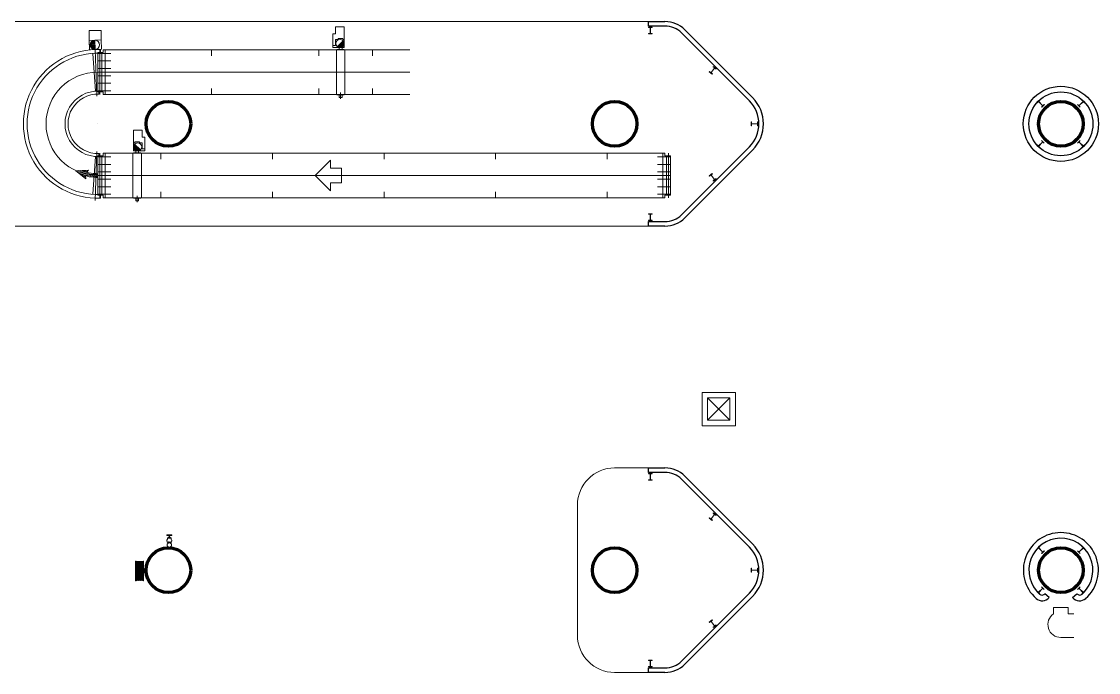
# Model space of a CAD drawing. Header units: metres. Extents: x 1807 to 3745, y 842 to 1968.
# Drawn here: x 3410.05 to 3439.01, y 1497.25 to 1514.75 of the extents above; entities that cross this region are included whole.
import ezdxf

# ---------------------------------------------------------------- set-up
doc = ezdxf.new("R2010")
doc.units = ezdxf.units.M
doc.header["$MEASUREMENT"] = 0
doc.linetypes.add('DGN1', pattern=[7.299439, 0, -7.299439])
doc.layers.add('Level 1', color=7, linetype='Continuous', lineweight=0)

msp = doc.modelspace()

# ---------------------------------------------------------------- linework, layer by layer
at = {"layer": 'Level 1', "color": 7, "linetype": 'Continuous', "lineweight": 0}
for p, q in [((3390.647, 1514.75), (3427.354, 1514.75)), ((3427.884, 1514.53), (3429.707, 1512.707)), ((3412.188, 1514.256), (3411.868, 1514.242)), ((3411.868, 1514.242), (3411.879, 1513.992)), ((3411.92, 1514.194), (3411.927, 1514.044)), ((3411.944, 1514.22), (3411.953, 1514.02)), ((3411.968, 1514.236), (3411.978, 1514.007)), ((3411.993, 1514.245), (3412.004, 1514)), ((3412.018, 1514.248), (3412.029, 1513.999)), ((3412.188, 1514.256), (3412.199, 1514.006)), ((3418.497, 1514.11), (3418.425, 1514.11)), ((3418.425, 1514.05), (3418.425, 1514.11)), ((3418.725, 1514.05), (3418.425, 1514.05)), ((3418.497, 1514.11), (3418.497, 1514.268)), ((3418.569, 1514.268), (3418.497, 1514.268)), ((3418.697, 1514.232), (3418.543, 1514.078)), ((3418.711, 1514.211), (3418.563, 1514.063)), ((3418.689, 1514.298), (3418.568, 1514.298)), ((3418.569, 1514.268), (3418.569, 1514.298)), ((3418.721, 1514.186), (3418.589, 1514.053)), ((3418.589, 1514), (3418.589, 1514.05)), ((3418.725, 1514.153), (3418.621, 1514.05)), ((3418.669, 1514), (3418.669, 1514.05)), ((3418.689, 1514.268), (3418.689, 1514.298)), ((3418.725, 1514.268), (3418.689, 1514.268)), ((3418.725, 1514.05), (3418.725, 1514.268)), ((3412.199, 1514.006), (3411.879, 1513.992)), ((3412.1, 1513.92), (3412.1, 1512.86)), ((3412.1, 1513.92), (3412.25, 1513.92)), ((3412.1, 1512.88), (3412.1, 1513.9)), ((3412.1, 1513.89), (3412.45, 1513.89)), ((3412.17, 1513.899), (3412.17, 1513.999)), ((3412.25, 1513.99), (3412.3, 1513.99)), ((3412.25, 1513.92), (3412.25, 1513.99)), ((3420.488, 1513.99), (3412.3, 1513.99)), ((3415.163, 1513.99), (3415.163, 1513.83)), ((3418.047, 1513.99), (3418.047, 1513.83)), ((3418.529, 1514), (3418.729, 1514)), ((3419.489, 1513.99), (3419.489, 1513.83)), ((3412.1, 1513.69), (3412.45, 1513.69)), ((3412.1, 1513.49), (3412.45, 1513.49)), ((3410.709, 1513.391), (3410.711, 1513.389)), ((3410.711, 1513.391), (3410.709, 1513.389)), ((3412.099, 1513.391), (3412.101, 1513.389)), ((3412.101, 1513.391), (3412.099, 1513.389)), ((3412.099, 1513.391), (3412.101, 1513.389)), ((3412.099, 1513.389), (3412.101, 1513.391)), ((3412.1, 1513.29), (3412.45, 1513.29)), ((3412.299, 1513.391), (3412.301, 1513.389)), ((3412.299, 1513.389), (3412.301, 1513.391)), ((3415.162, 1513.391), (3415.164, 1513.389)), ((3415.162, 1513.389), (3415.164, 1513.391)), ((3415.262, 1513.391), (3415.264, 1513.389)), ((3415.262, 1513.389), (3415.264, 1513.391)), ((3417.99, 1513.391), (3417.988, 1513.389)), ((3417.99, 1513.389), (3417.988, 1513.391)), ((3418.046, 1513.391), (3418.048, 1513.389)), ((3418.046, 1513.389), (3418.048, 1513.391)), ((3418.146, 1513.391), (3418.148, 1513.389)), ((3418.146, 1513.389), (3418.148, 1513.391)), ((3419.488, 1513.391), (3419.49, 1513.389)), ((3419.488, 1513.389), (3419.49, 1513.391)), ((3419.49, 1513.391), (3419.488, 1513.389)), ((3419.49, 1513.389), (3419.488, 1513.391)), ((3419.588, 1513.391), (3419.59, 1513.389)), ((3419.588, 1513.389), (3419.59, 1513.391)), ((3412.1, 1513.09), (3412.45, 1513.09)), ((3412.1, 1512.89), (3412.45, 1512.89)), ((3412.129, 1512.88), (3412.129, 1512.799)), ((3415.163, 1512.95), (3415.163, 1512.79)), ((3418.047, 1512.95), (3418.047, 1512.79)), ((3419.489, 1512.95), (3419.489, 1512.79)), ((3412.1, 1512.86), (3412.25, 1512.86)), ((3412.25, 1512.86), (3412.25, 1512.79)), ((3412.25, 1512.79), (3412.3, 1512.79)), ((3420.488, 1512.79), (3412.3, 1512.79)), ((3418.529, 1512.78), (3418.729, 1512.78)), ((3418.589, 1512.71), (3418.589, 1512.78)), ((3418.589, 1512.71), (3418.669, 1512.71)), ((3418.669, 1512.71), (3418.669, 1512.78)), ((3412.099, 1511.999), (3412.101, 1512.001)), ((3412.099, 1512.001), (3412.101, 1511.999)), ((3413.064, 1511.488), (3413.1, 1511.488)), ((3413.064, 1511.27), (3413.064, 1511.488)), ((3413.077, 1511.431), (3413.225, 1511.283)), ((3413.092, 1511.452), (3413.246, 1511.297)), ((3413.1, 1511.518), (3413.22, 1511.518)), ((3413.1, 1511.488), (3413.1, 1511.518)), ((3413.22, 1511.488), (3413.22, 1511.518)), ((3413.22, 1511.488), (3413.292, 1511.488)), ((3413.292, 1511.33), (3413.292, 1511.488)), ((3412.1, 1510.08), (3412.1, 1511.14)), ((3412.1, 1511.14), (3412.25, 1511.14)), ((3412.129, 1511.12), (3412.129, 1511.201)), ((3412.25, 1511.21), (3412.3, 1511.21)), ((3412.25, 1511.14), (3412.25, 1511.21)), ((3412.3, 1511.21), (3427.3, 1511.21)), ((3413.26, 1511.22), (3413.06, 1511.22)), ((3413.064, 1511.373), (3413.168, 1511.27)), ((3413.064, 1511.27), (3413.364, 1511.27)), ((3413.067, 1511.406), (3413.2, 1511.273)), ((3413.12, 1511.22), (3413.12, 1511.27)), ((3413.2, 1511.22), (3413.2, 1511.27)), ((3413.292, 1511.33), (3413.364, 1511.33)), ((3413.364, 1511.27), (3413.364, 1511.33)), ((3413.8, 1511.05), (3413.8, 1511.21)), ((3416.8, 1511.05), (3416.8, 1511.21)), ((3419.8, 1511.05), (3419.8, 1511.21)), ((3422.8, 1511.05), (3422.8, 1511.21)), ((3425.8, 1511.05), (3425.8, 1511.21)), ((3427.35, 1511.21), (3427.3, 1511.21)), ((3427.35, 1511.14), (3427.35, 1511.21)), ((3427.5, 1511.14), (3427.35, 1511.14)), ((3427.5, 1511.14), (3427.5, 1510.08)), ((3429.707, 1511.293), (3427.884, 1509.47)), ((3412.1, 1510.1), (3412.1, 1511.12)), ((3412.1, 1511.11), (3412.45, 1511.11)), ((3412.1, 1510.91), (3412.45, 1510.91)), ((3418.355, 1511.02), (3417.945, 1510.61)), ((3418.355, 1510.81), (3418.355, 1511.02)), ((3427.5, 1511.11), (3427.15, 1511.11)), ((3427.5, 1510.91), (3427.15, 1510.91)), ((3411.85, 1510.755), (3411.514, 1510.74)), ((3411.778, 1510.525), (3411.514, 1510.74)), ((3411.778, 1510.525), (3411.771, 1510.598)), ((3411.85, 1510.755), (3411.795, 1510.695)), ((3412.099, 1510.609), (3412.101, 1510.611)), ((3412.099, 1510.611), (3412.101, 1510.609)), ((3412.099, 1510.609), (3412.101, 1510.611)), ((3412.099, 1510.611), (3412.101, 1510.609)), ((3412.1, 1510.71), (3412.45, 1510.71)), ((3412.1, 1510.66), (3412.1, 1510.56)), ((3412.299, 1510.609), (3412.301, 1510.611)), ((3412.299, 1510.611), (3412.301, 1510.609)), ((3412.299, 1510.611), (3412.301, 1510.609)), ((3412.299, 1510.609), (3412.301, 1510.611)), ((3413.799, 1510.609), (3413.801, 1510.611)), ((3413.799, 1510.611), (3413.801, 1510.609)), ((3413.799, 1510.611), (3413.801, 1510.609)), ((3413.799, 1510.609), (3413.801, 1510.611)), ((3413.899, 1510.609), (3413.901, 1510.611)), ((3413.899, 1510.611), (3413.901, 1510.609)), ((3416.799, 1510.609), (3416.801, 1510.611)), ((3416.799, 1510.611), (3416.801, 1510.609)), ((3416.899, 1510.609), (3416.901, 1510.611)), ((3416.899, 1510.611), (3416.901, 1510.609)), ((3417.946, 1510.609), (3417.944, 1510.611)), ((3417.946, 1510.611), (3417.944, 1510.609)), ((3418.355, 1510.2), (3417.945, 1510.61)), ((3418.301, 1510.609), (3418.299, 1510.611)), ((3418.301, 1510.611), (3418.299, 1510.609)), ((3418.655, 1510.81), (3418.355, 1510.81)), ((3418.655, 1510.41), (3418.655, 1510.81)), ((3419.799, 1510.609), (3419.801, 1510.611)), ((3419.799, 1510.611), (3419.801, 1510.609)), ((3419.899, 1510.609), (3419.901, 1510.611)), ((3419.899, 1510.611), (3419.901, 1510.609)), ((3422.799, 1510.609), (3422.801, 1510.611)), ((3422.799, 1510.611), (3422.801, 1510.609)), ((3422.899, 1510.609), (3422.901, 1510.611)), ((3422.899, 1510.611), (3422.901, 1510.609)), ((3425.799, 1510.609), (3425.801, 1510.611)), ((3425.799, 1510.611), (3425.801, 1510.609)), ((3425.899, 1510.609), (3425.901, 1510.611)), ((3425.899, 1510.611), (3425.901, 1510.609)), ((3427.5, 1510.71), (3427.15, 1510.71)), ((3427.301, 1510.611), (3427.299, 1510.609)), ((3427.301, 1510.609), (3427.299, 1510.611)), ((3427.501, 1510.611), (3427.499, 1510.609)), ((3427.501, 1510.609), (3427.499, 1510.611)), ((3412.1, 1510.51), (3412.45, 1510.51)), ((3412.1, 1510.31), (3412.45, 1510.31)), ((3418.355, 1510.2), (3418.355, 1510.41)), ((3418.655, 1510.41), (3418.355, 1510.41)), ((3427.5, 1510.51), (3427.15, 1510.51)), ((3427.5, 1510.31), (3427.15, 1510.31)), ((3412.1, 1510.11), (3412.45, 1510.11)), ((3412.1, 1510.08), (3412.25, 1510.08)), ((3412.17, 1510.001), (3412.17, 1510.101)), ((3412.25, 1510.08), (3412.25, 1510.01)), ((3412.25, 1510.01), (3412.3, 1510.01)), ((3412.3, 1510.01), (3427.3, 1510.01)), ((3413.26, 1510), (3413.06, 1510)), ((3413.12, 1509.93), (3413.12, 1510)), ((3413.2, 1509.93), (3413.2, 1510)), ((3413.8, 1510.01), (3413.8, 1510.17)), ((3416.8, 1510.01), (3416.8, 1510.17)), ((3419.8, 1510.01), (3419.8, 1510.17)), ((3422.8, 1510.01), (3422.8, 1510.17)), ((3425.8, 1510.01), (3425.8, 1510.17)), ((3427.5, 1510.11), (3427.15, 1510.11)), ((3427.35, 1510.01), (3427.3, 1510.01)), ((3427.5, 1510.08), (3427.35, 1510.08)), ((3427.35, 1510.08), (3427.35, 1510.01)), ((3413.2, 1509.93), (3413.12, 1509.93)), ((3427.354, 1509.25), (3390.647, 1509.25)), ((3428.35, 1504.78), (3429.25, 1504.78)), ((3428.35, 1503.88), (3428.35, 1504.78)), ((3429.25, 1504.78), (3429.25, 1503.88)), ((3428.5, 1504.63), (3429.1, 1504.03)), ((3429.1, 1504.63), (3428.5, 1504.03)), ((3429.25, 1503.88), (3428.35, 1503.88)), ((3427.354, 1502.75), (3426, 1502.75)), ((3429.707, 1500.707), (3427.884, 1502.53)), ((3425, 1501.75), (3425, 1498.25)), ((3413.956, 1500.934), (3413.956, 1500.954)), ((3413.956, 1500.954), (3414.091, 1500.954)), ((3414.091, 1500.934), (3413.956, 1500.934)), ((3413.976, 1500.857), (3413.976, 1500.867)), ((3413.976, 1500.867), (3414.071, 1500.867)), ((3414.071, 1500.857), (3413.976, 1500.857)), ((3413.976, 1500.757), (3413.976, 1500.742)), ((3413.985, 1500.739), (3413.985, 1500.723)), ((3414.001, 1500.867), (3414.001, 1500.876)), ((3414.046, 1500.867), (3414.001, 1500.867)), ((3414.005, 1500.757), (3414.005, 1500.742)), ((3414.016, 1500.899), (3414.012, 1500.899)), ((3414.013, 1500.879), (3414.013, 1500.867)), ((3414.016, 1500.899), (3414.016, 1500.934)), ((3414.016, 1500.934), (3414.031, 1500.934)), ((3414.031, 1500.899), (3414.016, 1500.899)), ((3414.031, 1500.934), (3414.031, 1500.899)), ((3414.036, 1500.899), (3414.031, 1500.899)), ((3414.034, 1500.879), (3414.034, 1500.867)), ((3414.042, 1500.757), (3414.042, 1500.742)), ((3414.046, 1500.879), (3414.046, 1500.867)), ((3414.062, 1500.723), (3414.062, 1500.739)), ((3414.07, 1500.742), (3414.071, 1500.742)), ((3414.071, 1500.867), (3414.071, 1500.857)), ((3414.071, 1500.742), (3414.071, 1500.757)), ((3414.091, 1500.954), (3414.091, 1500.934)), ((3413.13, 1499.736), (3413.13, 1500.226)), ((3413.149, 1499.736), (3413.149, 1500.226)), ((3413.167, 1499.736), (3413.167, 1500.226)), ((3413.186, 1499.736), (3413.186, 1500.226)), ((3413.204, 1499.736), (3413.204, 1500.226)), ((3413.223, 1499.736), (3413.223, 1500.226)), ((3413.241, 1499.739), (3413.241, 1500.226)), ((3413.241, 1499.739), (3413.241, 1500.226)), ((3413.26, 1499.736), (3413.26, 1500.226)), ((3413.278, 1499.736), (3413.278, 1500.226)), ((3413.297, 1499.736), (3413.297, 1500.226)), ((3413.316, 1499.736), (3413.316, 1500.226)), ((3427.884, 1497.47), (3429.707, 1499.293)), ((3426, 1497.25), (3427.354, 1497.25))]:
    msp.add_line(p, q, dxfattribs=at)
at = {"layer": 'Level 1', "color": 7, "linetype": 'Continuous', "lineweight": 30}
for p, q in [((3426.91, 1514.63), (3426.91, 1514.75)), ((3426.91, 1514.75), (3427.354, 1514.75)), ((3427.354, 1514.63), (3426.91, 1514.63)), ((3429.622, 1512.622), (3427.8, 1514.445)), ((3427.884, 1514.53), (3429.707, 1512.707)), ((3427.8, 1509.555), (3429.622, 1511.378)), ((3429.707, 1511.293), (3427.884, 1509.47)), ((3426.91, 1509.37), (3427.354, 1509.37)), ((3426.91, 1509.25), (3426.91, 1509.37)), ((3427.354, 1509.25), (3426.91, 1509.25)), ((3426.91, 1502.63), (3426.91, 1502.75)), ((3426.91, 1502.75), (3427.354, 1502.75)), ((3427.354, 1502.63), (3426.91, 1502.63)), ((3427.884, 1502.53), (3429.707, 1500.707)), ((3429.622, 1500.622), (3427.8, 1502.445)), ((3413.34, 1499.93), (3413.34, 1500.032)), ((3413.34, 1500.032), (3413.369, 1500.032)), ((3413.369, 1499.93), (3413.34, 1499.93)), ((3413.369, 1500.032), (3413.369, 1499.93)), ((3427.8, 1497.555), (3429.622, 1499.378)), ((3429.707, 1499.293), (3427.884, 1497.47)), ((3437.687, 1499.262), (3437.569, 1499.366)), ((3438.313, 1499.262), (3438.431, 1499.366)), ((3438.313, 1499.262), (3438.431, 1499.366)), ((3426.91, 1497.37), (3427.354, 1497.37)), ((3426.91, 1497.25), (3426.91, 1497.37)), ((3427.354, 1497.25), (3426.91, 1497.25))]:
    msp.add_line(p, q, dxfattribs=at)
at = {"layer": 'Level 1', "color": 7, "linetype": 'Continuous', "lineweight": 0, "ltscale": 4}
for p, q in [((3411.868, 1514.242), (3411.868, 1514.506)), ((3411.868, 1514.506), (3412.188, 1514.506)), ((3412.188, 1514.256), (3412.188, 1514.506)), ((3418.425, 1514.11), (3418.425, 1514.418)), ((3418.497, 1514.418), (3418.425, 1514.418)), ((3418.497, 1514.606), (3418.725, 1514.606)), ((3418.497, 1514.418), (3418.497, 1514.606)), ((3418.725, 1514.606), (3418.725, 1514.268)), ((3411.965, 1513.895), (3412.041, 1512.878)), ((3412.029, 1513.999), (3412.076, 1512.742)), ((3412.155, 1513.99), (3412.155, 1512.789)), ((3412.21, 1513.92), (3412.21, 1512.86)), ((3412.3, 1513.99), (3412.3, 1512.79)), ((3418.516, 1512.79), (3418.516, 1513.99)), ((3418.742, 1512.79), (3418.742, 1513.99)), ((3420.488, 1513.39), (3412.1, 1513.39)), ((3418.629, 1512.84), (3418.629, 1512.676)), ((3413.064, 1511.826), (3413.064, 1511.488)), ((3413.292, 1511.826), (3413.064, 1511.826)), ((3413.292, 1511.638), (3413.292, 1511.826)), ((3413.292, 1511.638), (3413.364, 1511.638)), ((3413.364, 1511.33), (3413.364, 1511.638)), ((3412.076, 1511.256), (3412.027, 1509.939)), ((3412.155, 1510.01), (3412.155, 1511.211)), ((3412.21, 1510.08), (3412.21, 1511.14)), ((3412.3, 1510.01), (3412.3, 1511.21)), ((3413.047, 1510.01), (3413.047, 1511.21)), ((3413.273, 1510.01), (3413.273, 1511.21)), ((3427.3, 1511.21), (3427.3, 1510.01)), ((3427.39, 1511.14), (3427.39, 1510.08)), ((3427.445, 1511.21), (3427.445, 1510.009)), ((3411.965, 1510.105), (3412.041, 1511.122)), ((3412.1, 1510.61), (3427.5, 1510.61)), ((3413.16, 1510.06), (3413.16, 1509.896))]:
    msp.add_line(p, q, dxfattribs=at)
at = {"layer": 'Level 1', "color": 7, "linetype": 'Continuous', "lineweight": 13}
for p, q in [((3427.011, 1514.6), (3426.91, 1514.6)), ((3426.91, 1514.6), (3426.91, 1514.592)), ((3426.91, 1514.592), (3426.95, 1514.592)), ((3426.95, 1514.43), (3426.91, 1514.43)), ((3426.91, 1514.43), (3426.91, 1514.422)), ((3426.91, 1514.422), (3427.011, 1514.422)), ((3426.958, 1514.584), (3426.958, 1514.438)), ((3426.963, 1514.438), (3426.963, 1514.584)), ((3426.97, 1514.592), (3427.011, 1514.592)), ((3427.011, 1514.43), (3426.97, 1514.43)), ((3427.011, 1514.592), (3427.011, 1514.6)), ((3427.011, 1514.422), (3427.011, 1514.43)), ((3428.681, 1513.499), (3428.592, 1513.383)), ((3428.596, 1513.38), (3428.685, 1513.496)), ((3428.652, 1513.541), (3428.648, 1513.535)), ((3428.648, 1513.535), (3428.68, 1513.51)), ((3428.733, 1513.479), (3428.652, 1513.541)), ((3428.696, 1513.498), (3428.728, 1513.473)), ((3428.728, 1513.473), (3428.733, 1513.479)), ((3428.549, 1513.406), (3428.544, 1513.4)), ((3428.544, 1513.4), (3428.625, 1513.338)), ((3428.581, 1513.381), (3428.549, 1513.406)), ((3428.63, 1513.344), (3428.597, 1513.369)), ((3428.625, 1513.338), (3428.63, 1513.344)), ((3437.43, 1512.643), (3437.358, 1512.571)), ((3437.364, 1512.566), (3437.393, 1512.595)), ((3437.403, 1512.595), (3437.507, 1512.491)), ((3437.407, 1512.609), (3437.435, 1512.638)), ((3437.51, 1512.494), (3437.407, 1512.598)), ((3437.435, 1512.638), (3437.43, 1512.643)), ((3438.595, 1512.597), (3438.491, 1512.493)), ((3438.494, 1512.49), (3438.598, 1512.593)), ((3438.571, 1512.642), (3438.566, 1512.636)), ((3438.566, 1512.636), (3438.595, 1512.607)), ((3438.643, 1512.57), (3438.571, 1512.642)), ((3438.609, 1512.593), (3438.637, 1512.565)), ((3437.358, 1512.571), (3437.364, 1512.566)), ((3437.507, 1512.48), (3437.478, 1512.451)), ((3437.478, 1512.451), (3437.484, 1512.446)), ((3437.484, 1512.446), (3437.556, 1512.517)), ((3437.55, 1512.523), (3437.521, 1512.494)), ((3437.556, 1512.517), (3437.55, 1512.523)), ((3438.451, 1512.522), (3438.446, 1512.516)), ((3438.446, 1512.516), (3438.517, 1512.444)), ((3438.48, 1512.493), (3438.451, 1512.522)), ((3438.523, 1512.45), (3438.494, 1512.479)), ((3438.517, 1512.444), (3438.523, 1512.45)), ((3438.637, 1512.565), (3438.643, 1512.57)), ((3429.68, 1512.051), (3429.672, 1512.051)), ((3429.672, 1512.051), (3429.672, 1511.949)), ((3429.68, 1512.01), (3429.68, 1512.051)), ((3429.85, 1512.051), (3429.842, 1512.051)), ((3429.842, 1512.051), (3429.842, 1512.01)), ((3429.85, 1511.949), (3429.85, 1512.051)), ((3429.672, 1511.949), (3429.68, 1511.949)), ((3429.68, 1511.949), (3429.68, 1511.99)), ((3429.834, 1512.002), (3429.688, 1512.002)), ((3429.688, 1511.998), (3429.834, 1511.998)), ((3429.842, 1511.99), (3429.842, 1511.949)), ((3429.842, 1511.949), (3429.85, 1511.949)), ((3437.363, 1511.435), (3437.357, 1511.43)), ((3437.357, 1511.43), (3437.429, 1511.358)), ((3437.391, 1511.407), (3437.363, 1511.435)), ((3437.506, 1511.51), (3437.402, 1511.407)), ((3437.405, 1511.403), (3437.509, 1511.507)), ((3437.483, 1511.556), (3437.477, 1511.55)), ((3437.477, 1511.55), (3437.506, 1511.521)), ((3437.554, 1511.484), (3437.483, 1511.556)), ((3437.52, 1511.507), (3437.549, 1511.478)), ((3437.549, 1511.478), (3437.554, 1511.484)), ((3438.516, 1511.554), (3438.444, 1511.483)), ((3438.444, 1511.483), (3438.45, 1511.477)), ((3438.45, 1511.477), (3438.479, 1511.506)), ((3438.49, 1511.506), (3438.593, 1511.402)), ((3438.493, 1511.52), (3438.522, 1511.549)), ((3438.597, 1511.405), (3438.493, 1511.509)), ((3438.522, 1511.549), (3438.516, 1511.554)), ((3438.57, 1511.357), (3438.642, 1511.429)), ((3438.636, 1511.434), (3438.607, 1511.405)), ((3438.642, 1511.429), (3438.636, 1511.434)), ((3437.434, 1511.364), (3437.405, 1511.393)), ((3437.429, 1511.358), (3437.434, 1511.364)), ((3438.593, 1511.391), (3438.565, 1511.362)), ((3438.565, 1511.362), (3438.57, 1511.357)), ((3428.544, 1510.6), (3428.625, 1510.662)), ((3428.549, 1510.594), (3428.544, 1510.6)), ((3428.581, 1510.619), (3428.549, 1510.594)), ((3428.681, 1510.501), (3428.592, 1510.617)), ((3428.596, 1510.62), (3428.685, 1510.504)), ((3428.63, 1510.656), (3428.597, 1510.631)), ((3428.625, 1510.662), (3428.63, 1510.656)), ((3428.648, 1510.465), (3428.68, 1510.49)), ((3428.652, 1510.459), (3428.648, 1510.465)), ((3428.733, 1510.521), (3428.652, 1510.459)), ((3428.696, 1510.502), (3428.728, 1510.527)), ((3428.728, 1510.527), (3428.733, 1510.521)), ((3426.91, 1509.57), (3426.91, 1509.578)), ((3426.91, 1509.578), (3427.011, 1509.578)), ((3426.95, 1509.57), (3426.91, 1509.57)), ((3426.91, 1509.4), (3426.91, 1509.408)), ((3426.91, 1509.408), (3426.95, 1509.408)), ((3427.011, 1509.4), (3426.91, 1509.4)), ((3426.958, 1509.416), (3426.958, 1509.562)), ((3426.963, 1509.562), (3426.963, 1509.416)), ((3427.011, 1509.57), (3426.97, 1509.57)), ((3426.97, 1509.408), (3427.011, 1509.408)), ((3427.011, 1509.578), (3427.011, 1509.57)), ((3427.011, 1509.408), (3427.011, 1509.4)), ((3428.5, 1504.63), (3429.1, 1504.63)), ((3428.5, 1504.03), (3428.5, 1504.63)), ((3429.1, 1504.63), (3429.1, 1504.03)), ((3429.1, 1504.03), (3428.5, 1504.03)), ((3427.011, 1502.6), (3426.91, 1502.6)), ((3426.91, 1502.6), (3426.91, 1502.592)), ((3426.91, 1502.592), (3426.95, 1502.592)), ((3426.958, 1502.584), (3426.958, 1502.438)), ((3426.963, 1502.438), (3426.963, 1502.584)), ((3426.97, 1502.592), (3427.011, 1502.592)), ((3427.011, 1502.592), (3427.011, 1502.6)), ((3426.95, 1502.43), (3426.91, 1502.43)), ((3426.91, 1502.43), (3426.91, 1502.422)), ((3426.91, 1502.422), (3427.011, 1502.422)), ((3427.011, 1502.43), (3426.97, 1502.43)), ((3427.011, 1502.422), (3427.011, 1502.43)), ((3428.549, 1501.406), (3428.544, 1501.4)), ((3428.544, 1501.4), (3428.625, 1501.338)), ((3428.581, 1501.381), (3428.549, 1501.406)), ((3428.681, 1501.499), (3428.592, 1501.383)), ((3428.596, 1501.38), (3428.685, 1501.496)), ((3428.63, 1501.344), (3428.597, 1501.369)), ((3428.625, 1501.338), (3428.63, 1501.344)), ((3428.652, 1501.541), (3428.648, 1501.535)), ((3428.648, 1501.535), (3428.68, 1501.51)), ((3428.733, 1501.479), (3428.652, 1501.541)), ((3428.696, 1501.498), (3428.728, 1501.473)), ((3428.728, 1501.473), (3428.733, 1501.479)), ((3437.43, 1500.643), (3437.358, 1500.571)), ((3437.358, 1500.571), (3437.364, 1500.566)), ((3437.364, 1500.566), (3437.393, 1500.595)), ((3437.403, 1500.595), (3437.507, 1500.491)), ((3437.407, 1500.609), (3437.435, 1500.638)), ((3437.51, 1500.494), (3437.407, 1500.598)), ((3437.435, 1500.638), (3437.43, 1500.643)), ((3437.507, 1500.48), (3437.478, 1500.451)), ((3437.478, 1500.451), (3437.484, 1500.446)), ((3437.484, 1500.446), (3437.556, 1500.517)), ((3437.55, 1500.523), (3437.521, 1500.494)), ((3437.556, 1500.517), (3437.55, 1500.523)), ((3438.451, 1500.522), (3438.446, 1500.516)), ((3438.446, 1500.516), (3438.517, 1500.444)), ((3438.48, 1500.493), (3438.451, 1500.522)), ((3438.595, 1500.597), (3438.491, 1500.493)), ((3438.494, 1500.49), (3438.598, 1500.593)), ((3438.523, 1500.45), (3438.494, 1500.479)), ((3438.517, 1500.444), (3438.523, 1500.45)), ((3438.571, 1500.642), (3438.566, 1500.636)), ((3438.566, 1500.636), (3438.595, 1500.607)), ((3438.643, 1500.57), (3438.571, 1500.642)), ((3438.609, 1500.593), (3438.637, 1500.565)), ((3438.637, 1500.565), (3438.643, 1500.57)), ((3413.114, 1499.716), (3413.114, 1500.246)), ((3413.114, 1500.246), (3413.129, 1500.246)), ((3413.129, 1500.246), (3413.129, 1499.716)), ((3413.319, 1499.716), (3413.319, 1500.246)), ((3413.319, 1500.246), (3413.333, 1500.246)), ((3413.333, 1500.246), (3413.333, 1499.716)), ((3429.68, 1500.051), (3429.672, 1500.051)), ((3429.672, 1500.051), (3429.672, 1499.949)), ((3429.672, 1499.949), (3429.68, 1499.949)), ((3429.68, 1500.01), (3429.68, 1500.051)), ((3429.68, 1499.949), (3429.68, 1499.99)), ((3429.834, 1500.002), (3429.688, 1500.002)), ((3429.688, 1499.998), (3429.834, 1499.998)), ((3429.85, 1500.051), (3429.842, 1500.051)), ((3429.842, 1500.051), (3429.842, 1500.01)), ((3429.842, 1499.99), (3429.842, 1499.949)), ((3429.842, 1499.949), (3429.85, 1499.949)), ((3429.85, 1499.949), (3429.85, 1500.051)), ((3413.129, 1499.716), (3413.114, 1499.716)), ((3413.333, 1499.716), (3413.319, 1499.716)), ((3437.483, 1499.556), (3437.477, 1499.55)), ((3437.554, 1499.484), (3437.483, 1499.556)), ((3438.516, 1499.554), (3438.444, 1499.483)), ((3438.522, 1499.549), (3438.516, 1499.554)), ((3437.363, 1499.435), (3437.357, 1499.43)), ((3437.357, 1499.43), (3437.429, 1499.358)), ((3437.391, 1499.407), (3437.363, 1499.435)), ((3437.506, 1499.51), (3437.402, 1499.407)), ((3437.405, 1499.403), (3437.509, 1499.507)), ((3437.434, 1499.364), (3437.405, 1499.393)), ((3437.429, 1499.358), (3437.434, 1499.364)), ((3437.477, 1499.55), (3437.506, 1499.521)), ((3437.52, 1499.507), (3437.549, 1499.478)), ((3437.549, 1499.478), (3437.554, 1499.484)), ((3438.444, 1499.483), (3438.45, 1499.477)), ((3438.45, 1499.477), (3438.479, 1499.506)), ((3438.49, 1499.506), (3438.593, 1499.402)), ((3438.493, 1499.52), (3438.522, 1499.549)), ((3438.597, 1499.405), (3438.493, 1499.509)), ((3438.593, 1499.391), (3438.565, 1499.362)), ((3438.565, 1499.362), (3438.57, 1499.357)), ((3438.57, 1499.357), (3438.642, 1499.429)), ((3438.636, 1499.434), (3438.607, 1499.405)), ((3438.642, 1499.429), (3438.636, 1499.434)), ((3438.2, 1499), (3437.8, 1499)), ((3437.8, 1499), (3437.8, 1498.827)), ((3438.2, 1498.827), (3438.2, 1499)), ((3438.35, 1498.827), (3438.2, 1498.827)), ((3428.544, 1498.6), (3428.625, 1498.662)), ((3428.549, 1498.594), (3428.544, 1498.6)), ((3428.581, 1498.619), (3428.549, 1498.594)), ((3428.681, 1498.501), (3428.592, 1498.617)), ((3428.596, 1498.62), (3428.685, 1498.504)), ((3428.63, 1498.656), (3428.597, 1498.631)), ((3428.625, 1498.662), (3428.63, 1498.656)), ((3428.648, 1498.465), (3428.68, 1498.49)), ((3428.652, 1498.459), (3428.648, 1498.465)), ((3428.733, 1498.521), (3428.652, 1498.459)), ((3428.696, 1498.502), (3428.728, 1498.527)), ((3428.728, 1498.527), (3428.733, 1498.521)), ((3438, 1498.19), (3438.35, 1498.19)), ((3426.91, 1497.57), (3426.91, 1497.578)), ((3426.91, 1497.578), (3427.011, 1497.578)), ((3426.95, 1497.57), (3426.91, 1497.57)), ((3426.958, 1497.416), (3426.958, 1497.562)), ((3426.963, 1497.562), (3426.963, 1497.416)), ((3427.011, 1497.57), (3426.97, 1497.57)), ((3427.011, 1497.578), (3427.011, 1497.57)), ((3426.91, 1497.4), (3426.91, 1497.408)), ((3426.91, 1497.408), (3426.95, 1497.408)), ((3427.011, 1497.4), (3426.91, 1497.4)), ((3426.97, 1497.408), (3427.011, 1497.408)), ((3427.011, 1497.408), (3427.011, 1497.4))]:
    msp.add_line(p, q, dxfattribs=at)
at = {"layer": 'Level 1', "color": 7, "linetype": 'DGN1', "lineweight": 0}
for p, q in [((3413.339, 1500.029), (3413.132, 1500.029)), ((3413.339, 1499.933), (3413.132, 1499.933))]:
    msp.add_line(p, q, dxfattribs=at)
at = {"layer": 'Level 1', "color": 7, "linetype": 'Continuous', "lineweight": 0}
for centre, radius in [((3412.023, 1514.124), 0.125), ((3418.615, 1514.159), 0.109), ((3413.173, 1511.379), 0.109)]:
    msp.add_circle(centre, radius, dxfattribs=at)
at = {"layer": 'Level 1', "color": 7, "linetype": 'Continuous', "lineweight": 30}
for radius in [1.01, 0.86]:
    msp.add_circle((3438, 1512), radius, dxfattribs=at)
at = {"layer": 'Level 1', "color": 7, "linetype": 'Continuous', "lineweight": 70}
for centre in [(3414, 1512), (3426, 1512), (3438, 1512), (3414, 1500), (3426, 1500), (3438, 1500)]:
    msp.add_circle(centre, 0.6, dxfattribs=at)
at = {"layer": 'Level 1', "color": 7, "linetype": 'Continuous', "lineweight": 13}
msp.add_circle((3414.024, 1500.677), 0.06, dxfattribs=at)
at = {"layer": 'Level 1', "color": 7, "linetype": 'Continuous', "lineweight": 0}
for centre, radius, start, end in [((3427.354, 1514), 0.75, 44.993, 90), ((3412.1, 1512), 2, 87.9106, 272.0058), ((3412.1, 1512), 1.9, 87.9106, 272.1114), ((3412.1, 1512), 0.88, 88.1524, 271.8896), ((3412.1, 1512), 0.8, 88.1524, 272.0786), ((3429, 1512), 1, 315.0069, 44.9933), ((3412.1, 1512), 1.365, 247.1462, 269.9932), ((3412.1, 1512), 1.415, 248.6158, 269.9932), ((3412.1, 1512), 1.34, 249.4924, 269.9932), ((3412.1, 1512), 1.44, 251.5011, 269.9932), ((3412.1, 1512), 1.465, 253.9606, 257.1073), ((3412.1, 1512), 1.315, 252.1942, 257.4611), ((3427.354, 1510), 0.75, 270, 315.0068), ((3426, 1501.75), 1, 90, 180), ((3427.354, 1502), 0.75, 44.993, 90), ((3413.99, 1500.788), 0.0339, 151.1573, 246.7573), ((3413.897, 1500.853), 0.0799, 322.5986, 2.7841), ((3413.991, 1500.719), 0.04, 68.767, 111.233), ((3413.991, 1500.779), 0.04, 248.767, 291.233), ((3414.007, 1500.877), 0.00618, 13.8756, 193.8756), ((3413.992, 1500.898), 0.0205, 309.866, 0.7387), ((3414.024, 1500.689), 0.0701, 74.7036, 105.2964), ((3414.024, 1500.809), 0.0701, 254.7036, 285.2964), ((3414.024, 1500.871), 0.0127, 34.4192, 145.5808), ((3414.04, 1500.877), 0.00618, 13.8756, 166.1244), ((3414.056, 1500.898), 0.0205, 179.2613, 230.134), ((3414.057, 1500.719), 0.04, 68.767, 111.233), ((3414.057, 1500.779), 0.04, 248.767, 291.233), ((3414.151, 1500.853), 0.0799, 177.2159, 217.4014), ((3414.058, 1500.788), 0.0339, 293.2427, 28.8427), ((3429, 1500), 1, 315.0069, 44.9933), ((3426, 1498.25), 1, 180, 270), ((3427.354, 1498), 0.75, 270, 315.0068)]:
    msp.add_arc(centre, radius, start, end, dxfattribs=at)
at = {"layer": 'Level 1', "color": 7, "linetype": 'Continuous', "lineweight": 30}
for centre, radius, start, end in [((3427.354, 1514), 0.75, 44.995, 89.9993), ((3427.354, 1514), 0.63, 44.995, 89.9993), ((3429, 1512), 0.88, 315.0065, 44.9935), ((3429, 1512), 1, 315.0065, 44.9935), ((3427.354, 1510), 0.63, 270.0022, 315.0036), ((3427.354, 1510), 0.75, 270.0022, 315.0036), ((3427.354, 1502), 0.75, 44.995, 89.9993), ((3427.354, 1502), 0.63, 44.995, 89.9993), ((3438, 1500), 1.01, 311.2423, 228.7577), ((3438, 1500), 0.86, 314.8407, 228.3352), ((3429, 1500), 0.88, 315.0065, 44.9935), ((3429, 1500), 1, 315.0065, 44.9935), ((3437.494, 1499.432), 0.1, 228.4982, 318.4967), ((3438.506, 1499.432), 0.1, 221.5033, 311.5018), ((3438.506, 1499.432), 0.1, 221.5033, 311.5018), ((3437.499, 1499.427), 0.25, 228.4982, 318.4967), ((3438.501, 1499.427), 0.25, 221.5033, 311.5018), ((3438.501, 1499.427), 0.25, 221.5033, 311.5018), ((3427.354, 1498), 0.63, 270.0022, 315.0036), ((3427.354, 1498), 0.75, 270.0022, 315.0036)]:
    msp.add_arc(centre, radius, start, end, dxfattribs=at)
at = {"layer": 'Level 1', "color": 7, "linetype": 'Continuous', "lineweight": 13}
for centre, radius, start, end in [((3426.95, 1514.584), 0.0076, 0, 90), ((3426.95, 1514.438), 0.0076, 270, 0), ((3426.97, 1514.584), 0.0076, 90, 180), ((3426.97, 1514.438), 0.0076, 180, 270), ((3428.675, 1513.504), 0.0076, 322.5, 52.5), ((3428.691, 1513.492), 0.0076, 52.5, 142.5), ((3428.586, 1513.387), 0.0076, 232.5, 322.5), ((3428.602, 1513.375), 0.0076, 142.5, 232.5), ((3437.398, 1512.589), 0.0076, 45, 135), ((3437.412, 1512.603), 0.0076, 135, 225), ((3438.589, 1512.602), 0.0076, 315, 45), ((3438.603, 1512.588), 0.0076, 45, 135), ((3437.502, 1512.485), 0.0076, 315, 45), ((3437.516, 1512.499), 0.0076, 225, 315), ((3438.485, 1512.498), 0.0076, 225, 315), ((3438.499, 1512.484), 0.0076, 135, 225), ((3429.688, 1512.01), 0.0076, 180, 270), ((3429.834, 1512.01), 0.0076, 270, 0), ((3429.688, 1511.99), 0.0076, 90, 180), ((3429.834, 1511.99), 0.0076, 0, 90), ((3437.501, 1511.516), 0.0076, 315, 45), ((3437.515, 1511.502), 0.0076, 45, 135), ((3438.484, 1511.501), 0.0076, 45, 135), ((3438.498, 1511.515), 0.0076, 135, 225), ((3437.397, 1511.412), 0.0076, 225, 315), ((3437.411, 1511.398), 0.0076, 135, 225), ((3438.588, 1511.397), 0.0076, 315, 45), ((3438.602, 1511.411), 0.0076, 225, 315), ((3428.586, 1510.613), 0.0076, 37.5, 127.5), ((3428.602, 1510.625), 0.0076, 127.5, 217.5), ((3428.675, 1510.496), 0.0076, 307.5, 37.5), ((3428.691, 1510.508), 0.0076, 217.5, 307.5), ((3426.95, 1509.562), 0.0076, 0, 90), ((3426.95, 1509.416), 0.0076, 270, 0), ((3426.97, 1509.562), 0.0076, 90, 180), ((3426.97, 1509.416), 0.0076, 180, 270), ((3426.95, 1502.584), 0.0076, 0, 90), ((3426.97, 1502.584), 0.0076, 90, 180), ((3426.95, 1502.438), 0.0076, 270, 0), ((3426.97, 1502.438), 0.0076, 180, 270), ((3428.586, 1501.387), 0.0076, 232.5, 322.5), ((3428.602, 1501.375), 0.0076, 142.5, 232.5), ((3428.675, 1501.504), 0.0076, 322.5, 52.5), ((3428.691, 1501.492), 0.0076, 52.5, 142.5), ((3437.398, 1500.589), 0.0076, 45, 135), ((3437.412, 1500.603), 0.0076, 135, 225), ((3437.502, 1500.485), 0.0076, 315, 45), ((3437.516, 1500.499), 0.0076, 225, 315), ((3438.485, 1500.498), 0.0076, 225, 315), ((3438.499, 1500.484), 0.0076, 135, 225), ((3438.589, 1500.602), 0.0076, 315, 45), ((3438.603, 1500.588), 0.0076, 45, 135), ((3429.688, 1500.01), 0.0076, 180, 270), ((3429.688, 1499.99), 0.0076, 90, 180), ((3429.834, 1500.01), 0.0076, 270, 0), ((3429.834, 1499.99), 0.0076, 0, 90), ((3437.397, 1499.412), 0.0076, 225, 315), ((3437.411, 1499.398), 0.0076, 135, 225), ((3437.501, 1499.516), 0.0076, 315, 45), ((3437.515, 1499.502), 0.0076, 45, 135), ((3438.484, 1499.501), 0.0076, 45, 135), ((3438.498, 1499.515), 0.0076, 135, 225), ((3438.588, 1499.397), 0.0076, 315, 45), ((3438.602, 1499.411), 0.0076, 225, 315), ((3438, 1498.54), 0.35, 124.8517, 269.9981), ((3428.586, 1498.613), 0.0076, 37.5, 127.5), ((3428.602, 1498.625), 0.0076, 127.5, 217.5), ((3428.675, 1498.496), 0.0076, 307.5, 37.5), ((3428.691, 1498.508), 0.0076, 217.5, 307.5), ((3426.95, 1497.562), 0.0076, 0, 90), ((3426.97, 1497.562), 0.0076, 90, 180), ((3426.95, 1497.416), 0.0076, 270, 0), ((3426.97, 1497.416), 0.0076, 180, 270)]:
    msp.add_arc(centre, radius, start, end, dxfattribs=at)
at = {"layer": 'Level 1', "color": 7, "linetype": 'Continuous', "lineweight": 0, "ltscale": 4}
msp.add_arc((3412.1, 1512), 1.39, 90, 270, dxfattribs=at)
at = {"layer": 'Level 1', "color": 7, "linetype": 'Continuous', "lineweight": 0, "extrusion": (0, 0, -1)}
for centre, major_axis, ratio in [((3413.139, 1500.219), (0, -0.017), 0.578813), ((3413.158, 1500.219), (0, -0.017), 0.578813), ((3413.176, 1500.219), (0, -0.017), 0.578813), ((3413.195, 1500.219), (0, -0.017), 0.578813), ((3413.213, 1500.219), (0, -0.017), 0.578813), ((3413.232, 1500.219), (0, -0.017), 0.578813), ((3413.251, 1499.743), (0, 0.017), 0.578812), ((3413.269, 1499.743), (0, 0.017), 0.578812), ((3413.288, 1499.743), (0, 0.017), 0.578812), ((3413.306, 1499.743), (0, 0.017), 0.578812)]:
    msp.add_ellipse(centre, major_axis=major_axis, ratio=ratio, start_param=1.981756, end_param=4.478097, dxfattribs=at)
at = {"layer": 'Level 1', "color": 7, "linetype": 'Continuous', "lineweight": 0}
for centre, major_axis, ratio in [((3413.251, 1500.219), (0, 0.017), 0.578813), ((3413.269, 1500.219), (0, 0.017), 0.578813), ((3413.288, 1500.219), (0, 0.017), 0.578813), ((3413.306, 1500.219), (0, 0.017), 0.578813), ((3413.139, 1499.743), (0, -0.017), 0.578812), ((3413.158, 1499.743), (0, -0.017), 0.578812), ((3413.176, 1499.743), (0, -0.017), 0.578812), ((3413.195, 1499.743), (0, -0.017), 0.578812), ((3413.213, 1499.743), (0, -0.017), 0.578812), ((3413.232, 1499.743), (0, -0.017), 0.578812)]:
    msp.add_ellipse(centre, major_axis=major_axis, ratio=ratio, start_param=5.123349, end_param=7.619689, dxfattribs=at)

doc.saveas('drawing.dxf')
